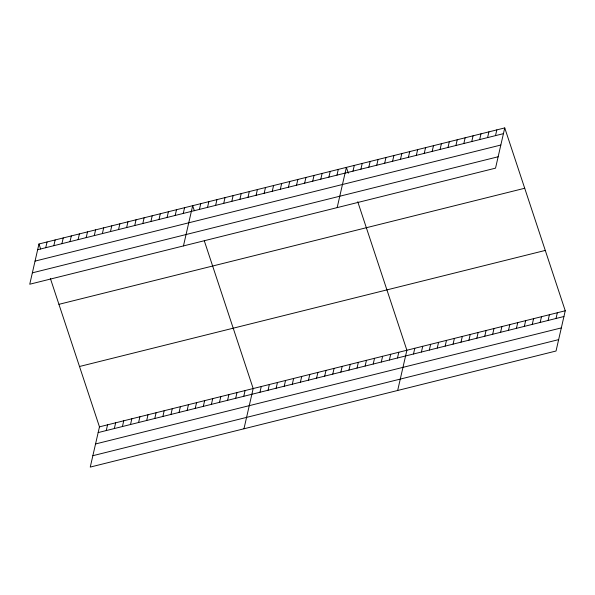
<?xml version="1.0" encoding="UTF-8"?>
<svg xmlns="http://www.w3.org/2000/svg" width="595" height="595" viewBox="0 0 595 595"><rect width="100%" height="100%" fill="white"/><g stroke="black" fill="none" stroke-linecap="round" stroke-linejoin="round"><path stroke-width="0.89" d="M38.965 243.987L29.75 284.224L495.531 168.154L504.746 127.918L38.965 243.987L40.631 249.015M45.741 247.706L47.057 241.972M53.833 245.69L55.149 239.956M61.925 243.675L63.234 237.941M70.009 241.659L71.326 235.925M78.101 239.644L79.418 233.909M86.193 237.628L87.502 231.886M94.278 235.613L95.594 229.871M102.37 233.597L103.686 227.855M110.462 231.581L111.778 225.84M118.554 229.566L119.863 223.824M126.638 227.55L127.955 221.809M134.73 225.535L136.047 219.793M142.822 223.519L144.131 217.777M50.337 278.348L99.469 426.846L90.254 467.082L556.035 351.013L565.25 310.776L504.746 127.918M150.907 221.496L152.223 215.762M106.245 430.564L107.561 424.83M158.999 219.481L160.315 213.746M114.337 428.549L115.653 422.814M167.091 217.465L168.407 211.731M122.429 426.533L123.738 420.799M175.183 215.45L176.492 209.715M130.513 424.518L131.83 418.776M183.267 213.434L184.584 207.7M138.605 422.502L139.922 416.76M183.453 245.921L192.676 205.684L194.334 210.712M146.697 420.487L148.014 414.745M199.451 209.403L200.76 203.668M154.789 418.471L156.098 412.729M207.536 207.387L208.852 201.653M162.874 416.455L164.19 410.714M215.628 205.372L216.944 199.637M170.966 414.44L172.282 408.698M223.72 203.356L225.029 197.622M179.058 412.424L180.367 406.683M231.812 201.341L233.121 195.606M187.142 410.409L188.459 404.667M239.897 199.325L241.213 193.591M195.234 408.386L196.551 402.651M247.989 197.309L249.305 191.568M203.326 406.37L204.643 400.636M256.081 195.294L257.39 189.552M211.418 404.355L212.727 398.62M264.165 193.278L265.482 187.537M219.503 402.339L220.819 396.605M272.257 191.263L273.574 185.521M227.595 400.323L228.911 394.589M280.349 189.247L281.658 183.505M235.687 398.308L236.996 392.574M288.434 187.232L289.75 181.49M243.772 396.292L245.088 390.558M296.526 185.216L297.842 179.474M243.965 428.779L253.18 388.542L204.323 240.886M304.618 183.201L305.934 177.459M259.955 392.261L261.264 386.527M312.71 181.178L314.019 175.443M268.048 390.246L269.357 384.511M320.794 179.162L322.111 173.428M276.132 388.23L277.449 382.496M328.886 177.146L330.203 171.412M284.224 386.214L285.541 380.48M336.978 175.131L338.287 169.397M292.316 384.199L293.625 378.457M337.164 207.618L346.379 167.381L348.32 173.249M300.401 382.183L301.717 376.442M352.984 171.144L354.3 165.41M308.493 380.168L309.809 374.426M360.905 169.173L362.214 163.432M316.585 378.152L317.894 372.411M368.818 167.195L370.135 161.461M324.677 376.137L325.986 370.395M376.739 165.224L378.056 159.49M332.761 374.121L334.078 368.379M384.66 163.253L385.969 157.511M340.853 372.106L342.17 366.364M392.574 161.275L393.89 155.54M348.945 370.09L350.254 364.348M400.495 159.304L401.811 153.57M357.03 368.067L358.346 362.333M408.415 157.333L409.724 151.591M365.122 366.051L366.438 360.317M416.329 155.362L417.645 149.62M373.214 364.036L374.523 358.302M424.25 153.384L425.559 147.649M381.298 362.02L382.615 356.286M432.163 151.413L433.48 145.678M389.39 360.005L390.707 354.27M440.084 149.442L441.401 143.7M397.482 357.989L398.799 352.255M448.005 147.463L449.314 141.729M397.668 390.476L406.883 350.239L357.751 201.742M455.919 145.492L457.235 139.758M413.488 354.003L414.804 348.261M463.84 143.521L465.156 137.78M421.409 352.032L422.725 346.29M471.761 141.543L473.07 135.809M429.33 350.053L430.639 344.319M479.674 139.572L480.991 133.838M437.243 348.082L438.56 342.348M487.595 137.601L488.912 131.859M445.164 346.112L446.473 340.37M495.516 135.63L496.825 129.888M453.078 344.133L454.394 338.399M460.999 342.162L462.315 336.428M468.92 340.191L470.228 334.45M476.833 338.213L478.149 332.479M484.754 336.242L486.07 330.508M492.675 334.271L493.984 328.529M500.588 332.3L501.905 326.558M508.509 330.322L509.826 324.587M516.43 328.351L517.739 322.616M524.344 326.38L525.66 320.638M532.265 324.401L533.574 318.667M540.178 322.43L541.495 316.696M548.099 320.46L549.416 314.718M556.02 318.481L557.329 312.747M37.649 249.721L503.43 133.652M35.045 261.108L500.826 145.039M32.361 272.837L498.134 156.768M58.935 304.328L524.708 188.258M79.507 366.498L545.28 250.428M99.469 426.846L565.25 310.776M98.16 432.58L563.934 316.51M95.55 443.967L561.33 327.897M92.865 455.696L558.638 339.626"/></g></svg>
